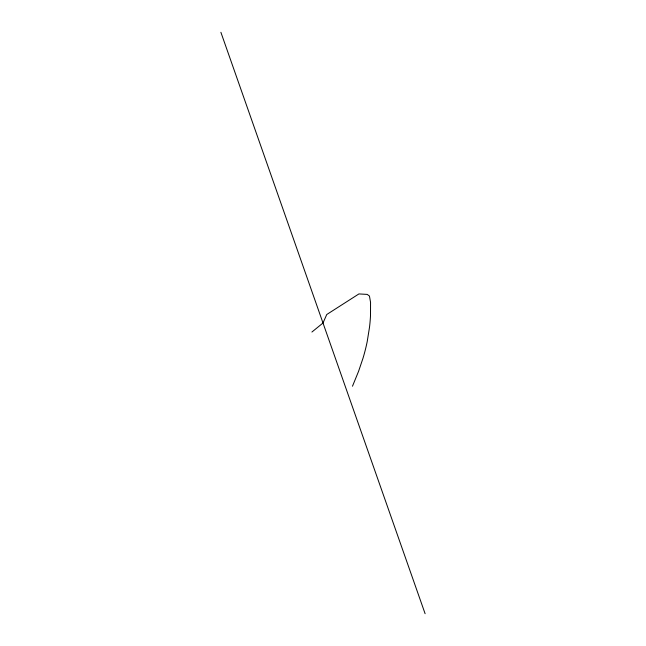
<?xml version="1.0" encoding="UTF-8"?>
<svg xmlns="http://www.w3.org/2000/svg" width="646" height="646" viewBox="0 0 646 646"><rect width="100%" height="100%" fill="white"/><g stroke="black" fill="none" stroke-linecap="round" stroke-linejoin="round"><path stroke-width="0.97" d="M352.482 386.219L358.57 371.321L362.987 358.264A337.81 215.352 -19.4 0 0 367.251 341.354L369.52 327.159A365.781 233.19 -19.4 0 0 370.513 315.579L370.554 302.336L369.455 296.054L367.211 294.398L358.91 293.93L326.739 314.521L323 323L311.913 332.036M220.892 32.3L425.108 613.7"/></g></svg>
